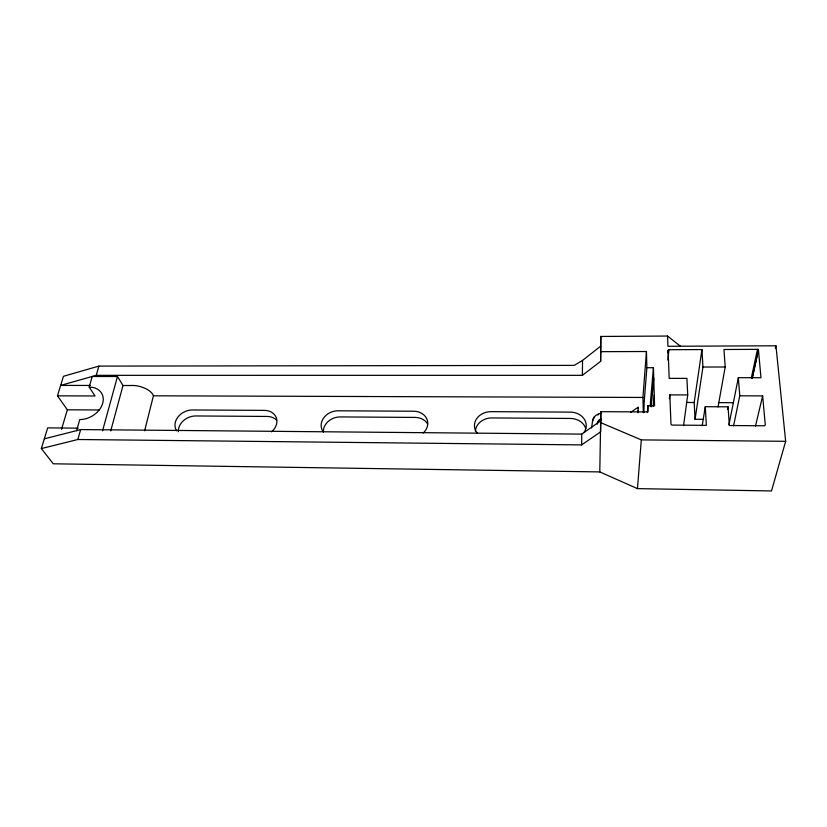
<?xml version="1.0" encoding="UTF-8"?>
<svg xmlns="http://www.w3.org/2000/svg" width="827" height="827" viewBox="0 0 827 827"><rect width="100%" height="100%" fill="white"/><g stroke="black" fill="none" stroke-linecap="round" stroke-linejoin="round"><path stroke-width="1.24" d="M643.902 412.611A21.988 1.054 -89.7 0 1 644.429 398.955L646.89 367.715L653.444 367.705L654.591 405.84L647.892 405.809L648.058 411.939L600.816 411.681L600.629 431.828L581.65 444.895L77.821 439.499L41.35 448.585L53.3 463.802L599.792 471.917L637.462 488.623L771.508 490.949L785.65 441.318L775.953 345.8L667.937 346.275L667.544 336.051L600.805 336.455L600.629 361.316L582.373 375.344L96.242 375.334L60.66 385.403L90.257 385.454M594.106 417.118L592.783 420.25L594.106 417.118L595.895 415.319L600.878 413.087M581.65 444.895L581.763 434.113L600.629 420.891M582.373 375.344L582.528 360.417L600.629 346.193M598.107 415.02L598.128 413.955M597.27 424.179L598.521 420.571L601.095 418.741M600.629 361.316L600.805 336.455M598.5 421.636L599.668 419.496M599.792 471.917L600.816 411.681M637.989 408.383L638.072 407.297L630.65 412.322M643.303 412.673L642.941 397.456L646.456 351.506L600.805 351.671M637.462 488.623L641.307 439.892L600.816 422.7M591.584 428.014L592.794 419.186M647.365 412.125L647.892 405.809M653.444 367.705L650.715 398.986A22.009 1.178 -89.7 0 0 650.301 406.098M651.221 406.915L653.764 378.373M653.206 406.326L654.26 394.841M667.834 352.964L668.102 350.39L668.94 349.707L701.927 349.573L702.95 367.033L695.062 419.279L703.591 419.341M667.865 359.983L668.94 349.707M669.405 398.717L669.839 394.882L687.723 394.934L686.917 378.384L669.188 378.373L668.102 350.39M683.536 425.709L687.723 394.934M695.062 419.279L694.184 402.501L701.927 349.573M702.195 425.698L705.276 406.708L728.039 406.822L729.373 425.523L764.427 425.791L765.295 425.037L762.639 395.895L739.772 395.823L733.57 425.874M718.032 406.936L725.207 367.002L723.956 349.49L758.39 349.356L760.974 377.701L738.346 377.691L728.949 424.809M727.564 409.303L728.039 406.822M751.329 377.939L757.501 349.356L758.452 350.048L752.239 378.621M752.177 377.898L757.852 351.837M755.496 426.029L762.639 395.895M775.354 348.291L775.953 345.8M144.622 430.815L153.429 395.802L642.941 397.456M110.725 430.919L122.996 385.506L117.486 376.502L92.19 376.502L89.171 387.067L95.022 395.968L57.466 395.833L63.441 376.306L98.899 366.103L574.217 365.379L582.528 360.417M102.538 430.888L117.486 376.502M77.821 439.499L80.674 429.575L581.763 434.113M96.242 375.334L98.899 366.103M44.338 438.827L76.57 430.65L79.774 419.547A19.848 14.865 -29.8 0 0 102.672 403.39A19.848 14.865 -29.8 0 0 89.171 387.067M61.549 429.296L67.359 409.799L57.466 395.833M41.35 448.585L47.677 427.879L78.214 428.148M597.28 423.114L598.521 420.571M599.647 420.561L601.074 419.806M76.57 430.65L80.674 429.575M702.95 367.033L725.207 367.002M122.996 385.506L130.004 385.527A16.581 8.218 13.9 0 1 153.429 395.802M686.493 402.47L694.184 402.501M718.456 402.615L733.456 402.708M67.359 409.799L99.168 409.975M641.307 439.892L785.65 441.318M667.544 336.051L680.435 346.213M738.346 377.691L739.772 395.823M705.276 406.708L706.361 425.347L671.917 425.088L670.986 424.334L669.839 394.882M646.456 351.506L646.89 367.715M638.072 407.297L638.165 411.732M638.041 410.595L638.082 412.807M423.248 432.997A15.579 13.067 -13.5 0 0 426.825 418.927A15.579 13.067 -13.5 0 0 413.645 411.226L338.15 410.792A15.413 12.746 -19.1 0 0 323.481 418.204A15.413 12.746 -19.1 0 0 323.471 432.087M427.642 424.024A15.444 13.005 -13.5 0 0 415.113 417.418L340.217 416.922A15.279 12.684 -19.2 0 0 323.367 431.942M271.514 431.828A15.3 12.384 -23.6 0 0 276.394 418.017A15.3 12.384 -23.6 0 0 264.423 410.378L192.422 409.965A15.227 12.012 -27 0 0 177.815 417.201A15.227 12.012 -27 0 0 176.668 430.753M178.343 431.704A15.093 11.96 -27.2 0 1 195.648 415.96L267.09 416.436A15.165 12.333 -23.7 0 1 276.652 420.219M584.007 432.5A16.168 13.563 -0.8 0 0 570.258 412.115L491 411.66A15.827 13.346 -7.2 0 0 476.29 419.258A15.827 13.346 -7.2 0 0 477.541 433.493M585.723 428.489A16.033 13.49 -0.6 0 0 570.403 418.452L491.807 417.935A15.692 13.284 -7.1 0 0 475.411 431.012"/></g></svg>
